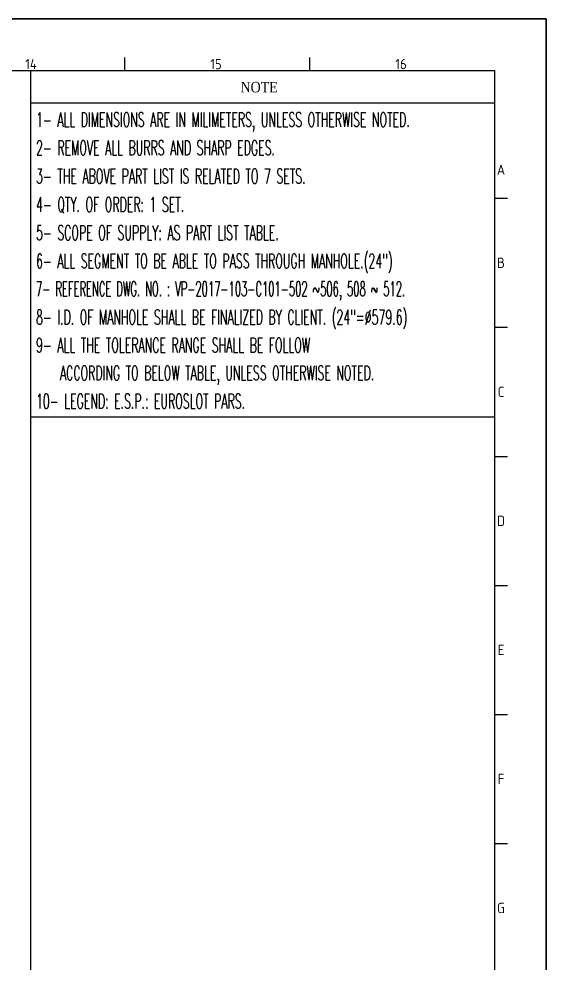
# Model space of a CAD drawing. Header units: inches. Extents: x -15980 to 45789, y -23276 to 2417.
# Drawn here: x 10962 to 12769, y -16153 to -12919 of the extents above; entities that cross this region are included whole.
import ezdxf
from ezdxf.enums import TextEntityAlignment as Align

# ---------------------------------------------------------------- set-up
doc = ezdxf.new("R2010")
doc.units = ezdxf.units.IN
doc.header["$MEASUREMENT"] = 0
for name, color, linetype, lineweight in [('CADRE', 254, 'Continuous', 5), ('Plot Plan', 9, 'Continuous', 0), ('TEXT', 2, 'Continuous', 13)]:
    doc.layers.add(name, color=color, linetype=linetype, lineweight=lineweight)
doc.styles.add('ARIAL BLACK', font='GARABD.TTF')
doc.styles.add('ISO Proportional', font='isocp.shx')
doc.styles.add('ROMANS', font='ROMANS.shx', dxfattribs={"width": 0.9, "bigfont": '@extfont2.shx'})

# ---------------------------------------------------------------- blocks, each defined once
blk = doc.blocks.new('A$Ceb6babff')
at = {"layer": 'CADRE', "color": 2}
for p, q in [((9054.9, 7291.7), (9054.9, 7247.5)), ((9689.1, 7291.7), (9689.1, 7247.5)), ((10323.2, 6810), (10367.4, 6810)), ((10323.2, 6368.1), (10367.4, 6368.1)), ((10323.2, 5926.1), (10367.4, 5926.1)), ((10323.2, 5484.2), (10367.4, 5484.2)), ((10323.2, 5042.3), (10367.4, 5042.3)), ((10323.2, 4600.4), (10367.4, 4600.4))]:
    blk.add_line(p, q, dxfattribs=at)
at = {"layer": 'CADRE', "color": 3}
blk.add_line((8732.3, 7247.5), (8732.3, 176.8), dxfattribs=at)
at = {"layer": 'CADRE', "color": 8}
blk.add_lwpolyline([(0, 0), (10500, 0), (10500, 7424.2), (0, 7424.2)], close=True, dxfattribs=at)
at = {"layer": 'CADRE', "color": 4}
blk.add_lwpolyline([(176.8, 7247.5), (10323.2, 7247.5), (10323.2, 176.8), (176.8, 176.8)], close=True, dxfattribs=at)
at = {"layer": 'Plot Plan', "linetype": 'ByBlock'}
blk.add_lwpolyline([(10500, 0), (0, 0), (0, 7424.2), (10500, 7424.2)], close=True, dxfattribs=at)
at = {"layer": 'CADRE', "color": 2, "style": 'ISO Proportional'}
for s, height, p in [('14', 35.35, (8734.3, 7269.6)), ('15', 35.35, (9368.5, 7269.6)), ('16', 35.35, (10002.6, 7269.6)), ('A', 35.4, (10345.3, 6907.6)), ('B', 35.4, (10345.3, 6589)), ('C', 35.4, (10345.3, 6147.1)), ('D', 35.4, (10345.3, 5705.2)), ('E', 35.4, (10345.3, 5263.3)), ('F', 35.4, (10345.3, 4821.3)), ('G', 35.4, (10345.3, 4379.4))]:
    blk.add_text(s, height=height, dxfattribs=at).set_placement(p, align=Align.MIDDLE)

msp = doc.modelspace()

# ---------------------------------------------------------------- linework, layer by layer
at = {"layer": 'CADRE', "color": 2}
for p, q in [((11001.44, -13206.414), (12592.349, -13206.414)), ((11001.44, -14281.883), (12592.349, -14281.883))]:
    msp.add_line(p, q, dxfattribs=at)

# ---------------------------------------------------------------- block references
msp.add_blockref('A$Ceb6babff', (2269.117, -20343.245))

# ---------------------------------------------------------------- texts
at = {"layer": 'CADRE', "color": 2, "style": 'ARIAL BLACK'}
msp.add_text('NOTE', height=36.0606, dxfattribs=at).set_placement((11785.372, -13152.654), align=Align.MIDDLE_CENTER)
at = {"layer": 'TEXT', "style": 'ROMANS', "width": 0.55}
msp.add_text('1- ALL DIMENSIONS ARE IN MILIMETERS, UNLESS OTHERWISE NOTED.', height=50, dxfattribs=at).set_placement((11020.471, -13289.129))
at = {"layer": 'TEXT', "style": 'ROMANS'}
for s, width, p in [('2- REMOVE ALL BURRS AND SHARP EDGES.', 0.55, (11020.471, -13360.928)), ('5- SCOPE OF SUPPLY: AS PART LIST TABLE.', 0.55, (11020.471, -13651.325, 0)), ('6- ALL SEGMENT TO BE ABLE TO PASS THROUGH MANHOLE.(24")', 0.55, (11020.471, -13748.125, 0)), ('7- REFERENCE DWG. NO. : VP-2017-103-C101-502 ~506, 508 ~ 512.', 0.5, (11020.471, -13843.64, 0)), ('8- I.D. OF MANHOLE SHALL BE FINALIZED BY CLIENT. (24"=%%C579.6)', 0.55, (11020.471, -13940.44, 0)), ('9- ALL THE TOLERANCE RANGE SHALL BE FOLLOW', 0.55, (11020.471, -14036.07, 0)), ('    ACCORDING TO BELOW TABLE, UNLESS OTHERWISE NOTED.', 0.55, (11020.471, -14131.586, 0)), ('10- LEGEND: E.S.P.: EUROSLOT PARS.', 0.55, (11020.471, -14228.385, 0))]:
    msp.add_text(s, height=50, dxfattribs=dict(at, width=width)).set_placement(p, align=Align.MIDDLE_LEFT)
at = {"layer": 'TEXT', "color": 240, "true_color": 0xed1f24, "style": 'ROMANS', "width": 0.55}
for s, p in [('3- THE ABOVE PART LIST IS RELATED TO 7 SETS.', (11020.471, -13457.727)), ('4- QTY. OF ORDER: 1 SET.', (11020.471, -13554.526))]:
    msp.add_text(s, height=50, dxfattribs=at).set_placement(p, align=Align.MIDDLE_LEFT)

doc.saveas('drawing.dxf')
